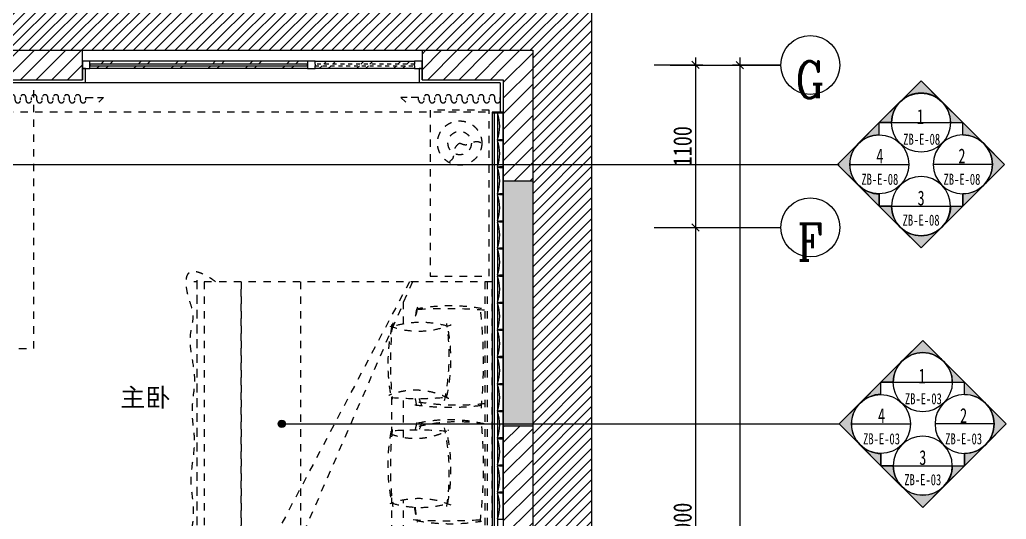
# Model space of a CAD drawing. Header units: millimetres. Extents: x 2160 to 29548, y 1196 to 18324.
# Drawn here: x 22859 to 29541, y 11023 to 14407 of the extents above; entities that cross this region are included whole.
import ezdxf

# ---------------------------------------------------------------- set-up
doc = ezdxf.new("R2010")
doc.units = ezdxf.units.MM
doc.linetypes.add('JZ-I-活动家具', pattern=[100, 50, -50])
doc.linetypes.add('JZ-I-虚线', pattern=[52.92, 26.46, -26.46])
for name, color, linetype, lineweight, true_color in [('A-ANNO-DIMS-1', 7, 'Continuous', 13, 0x008000), ('A-DETL-3', 7, 'Continuous', 18, 0x848400), ('A-DETL-GENF-4', 7, 'Continuous', 5, 0x1e1e1e), ('A-DETL-GENF-5', 9, 'Continuous', 5, 0x808080), ('A-DETL-GENF-6', 9, 'JZ-I-活动家具', 5, 0x808080), ('A-GENM-2', 7, 'Continuous', 9, 0xff8080), ('A-GLAZ', 4, 'Continuous', 18, 0x00ffff), ('A-GLAZ-1', 4, 'JZ-I-虚线', 9, 0x00ffff), ('A-GLAZ-CURT', 7, 'Continuous', 9, 0x00c8c8), ('A-GLAZ-CWMG', 7, 'Continuous', 9, 0x00c8c8), ('A-新建墙体', 7, 'Continuous', 18, 0x848400), ('A-新建墙体-1', 9, 'Continuous', 18, 0x808080), ('A-新建墙体-2', 9, 'Continuous', 5, 0x808080), ('A-新建墙体-3', 7, 'Continuous', 9, 0xff8080), ('G-ANNO-SYMB-1', 7, 'Continuous', 5, 0x008000), ('G-ANNO-SYMB-2', 7, 'Continuous', 5, 0xc0c0c0), ('G-ANNO-TEXT-1', 7, 'Continuous', 5, 0x008000), ('S-GRID-1', 7, 'Continuous', 13, 0xc0c0c0), ('S-GRID-IDEN', 7, 'Continuous', 5, 0xc0c0c0), ('S-GRID-IDEN-1', 7, 'Continuous', 5, 0x008000)]:
    doc.layers.add(name, color=color, linetype=linetype, lineweight=lineweight, true_color=true_color)
doc.layers.add('A-GLAZ-CWMG-1', color=7, linetype='Continuous', lineweight=5)
doc.styles.add('Complex', font='complex_.ttf', dxfattribs={"width": 0.8, "height": 250})
doc.styles.add('华文细黑', font='', dxfattribs={"width": 0.7, "height": 75})
doc.styles.add('华文细黑_1', font='', dxfattribs={"width": 0.7, "height": 100})
doc.styles.add('宋体', font='', dxfattribs={"width": 0.8, "height": 125})
doc.styles.add('宋体_1', font='', dxfattribs={"height": 125})
doc.styles.get('华文细黑').set_extended_font_data('STXihei')
doc.styles.get('华文细黑_1').set_extended_font_data('STXihei')
doc.styles.get('宋体').set_extended_font_data('SimSun')
doc.styles.get('宋体_1').set_extended_font_data('SimSun')
doc.dimstyles.new('轴网尺寸标注', dxfattribs={"dimscale": 304.8, "dimtxt": 157.261586, "dimasz": 0.164042, "dimexe": 0.164042, "dimexo": 0.0625, "dimgap": 0.082021, "dimtad": 1, "dimdec": 0, "dimzin": 0, "dimdsep": 46, "dimtxsty": '宋体', "dimblk1": 'OBLIQUE', "dimblk2": 'OBLIQUE', "dimsah": 1, "dimcen": 0.09, "dimdle": 0.164042, "dimazin": 0, "dimtfac": 1, "dimtdec": 4, "dimtix": 1, "dimtmove": 0, "dimatfit": 3, "dimfxl": 0.984252, "dimfxlon": 1, "dimtvp": 1, "dimtolj": 1, "dimtzin": 0, "dimlwd": 13, "dimlwe": 13, "dimarcsym": 2})
pattern_1 = [(45, (11833.81, 0), (-53.033, 53.033), [])]
pattern_2 = [(45, (0, 0), (-125.7236, 125.7236), []), (45, (0, 190.5), (-125.7236, 125.7236), [])]

# ---------------------------------------------------------------- blocks, each defined once
blk = doc.blocks.new('系统嵌板 - JZ-A-窗-14100663-02平面布置及立面索引')
at = {"layer": 'A-GLAZ-CURT'}
for p, q in [((737.5, 5), (-737.5, 5)), ((-737.5, 5), (-737.5, -5)), ((737.5, -5), (737.5, 5)), ((-737.5, -5), (737.5, -5))]:
    blk.add_line(p, q, dxfattribs=at)
blk = doc.blocks.new('窗嵌板_单扇平开无框铝窗 - 窗嵌板_单扇平开无框铝窗-14118590-02平面布置及立面索引')
at = {"layer": 'A-GLAZ-1'}
for p, q in [((337.5, 5), (-337.5, 5)), ((-337.5, 5), (-337.5, -5)), ((337.5, -5), (337.5, 5)), ((-337.5, -5), (337.5, -5))]:
    blk.add_line(p, q, dxfattribs=at)
blk = doc.blocks.new('矩形竖梃 - 矩形竖梃-14100403-02平面布置及立面索引')
at = {"layer": 'A-GLAZ-CWMG'}
for p, q in [((0, 25), (-50, 25)), ((-50, 25), (-50, -25)), ((0, -25), (0, 25)), ((-50, -25), (0, -25))]:
    blk.add_line(p, q, dxfattribs=at)
blk = doc.blocks.new('矩形竖梃 - 矩形竖梃-14100659-02平面布置及立面索引')
at = {"layer": 'A-GLAZ-CWMG-1'}
h = blk.add_hatch(dxfattribs=at)
h.set_pattern_fill('FP_5', color=256, style=0, pattern_type=2)
h.set_pattern_definition(pattern_2)
h.paths.add_polyline_path([(12975, 14075.5), (12975, 14095.5), (11500, 14095.5), (11500, 14075.5), (12719.1, 14075.5)], flags=0)
h.paths.add_polyline_path([(11628.3, 14105.5), (12975, 14105.5), (12975, 14125.5), (11500, 14125.5), (11500, 14105.5)], flags=0)
at = {"layer": 'A-GLAZ-CWMG'}
for p, q in [((12975, 14125.5), (11500, 14125.5)), ((12975, 14075.5), (11500, 14075.5))]:
    blk.add_line(p, q, dxfattribs=at)
blk = doc.blocks.new('矩形竖梃 - 矩形竖梃-14100660-02平面布置及立面索引')
at = {"layer": 'A-GLAZ-CWMG-1'}
h = blk.add_hatch(dxfattribs=at)
h.set_pattern_fill('FP_5', color=256, style=0, pattern_type=2)
h.set_pattern_definition(pattern_2)
h.paths.add_polyline_path([(13700, 14075.5), (13700, 14095.5), (13025, 14095.5), (13025, 14075.5)], flags=0)
h.paths.add_polyline_path([(13700, 14105.5), (13700, 14125.5), (13025, 14125.5), (13025, 14105.5)], flags=0)
at = {"layer": 'A-GLAZ-CWMG'}
for p, q in [((13025, 14125.5), (13700, 14125.5)), ((13700, 14075.5), (13025, 14075.5))]:
    blk.add_line(p, q, dxfattribs=at)
blk = doc.blocks.new('矩形竖梃 - 矩形竖梃-14100405-02平面布置及立面索引')
at = {"layer": 'A-GLAZ-CWMG'}
for p, q in [((-50, 25), (0, 25)), ((-50, 5), (-50, 25)), ((0, 25), (0, -25)), ((-50, -25), (-50, -5)), ((0, -25), (-50, -25))]:
    blk.add_line(p, q, dxfattribs=at)
blk = doc.blocks.new('矩形竖梃 - 矩形竖梃-14100398-02平面布置及立面索引')
at = {"layer": 'A-GLAZ-CWMG'}
for p, q in [((-25, 25), (25, 25)), ((-25, -25), (-25, 25)), ((25, 25), (25, 5)), ((25, -25), (-25, -25)), ((25, -5), (25, -25))]:
    blk.add_line(p, q, dxfattribs=at)
blk = doc.blocks.new('JZ-I-1800床组合2D - JZ-I-1800床组合_1100_-14186444-02平面布置及立面索引')
at = {"layer": 'A-DETL-GENF-6'}
for p, q in [((20.2, 2062.7), (420.2, 2062.7)), ((20.2, 937.7), (20.2, 2062.7)), ((420.2, 2062.7), (420.2, 937.7)), ((420.2, 937.7), (20.2, 937.7)), ((2000, 900), (0, 900)), ((0, 900), (0, -900)), ((2020, 900), (0, 900)), ((0, -900), (0, 900)), ((34.6, -900), (34.6, 900)), ((49.6, -900), (49.6, 900)), ((540, -900), (1321.6, 900)), ((560, -900), (1510.2, 900)), ((600, 900), (600, 578.6)), ((680, 900), (680, 563.6)), ((1298.8, -900), (1298.8, 900)), ((1700, 900), (1700, -900)), ((1700, -900), (1700, 900)), ((1950, -900), (1950, 900)), ((2000, -910), (2000, 910)), ((2000, -900), (2000, 900)), ((600, 154.6), (600, -110.7)), ((680, 134), (680, -137.7)), ((680, -559.2), (680, -624.9)), ((600, -613.8), (600, -782.1)), ((0, -900), (2000, -900)), ((0, -900), (2020, -900)), ((420.2, -937.7), (20.2, -937.7)), ((20.2, -937.7), (20.2, -2062.7)), ((420.2, -2062.7), (420.2, -937.7)), ((20.2, -2062.7), (420.2, -2062.7))]:
    blk.add_line(p, q, dxfattribs=at)
for centre, radius in [((220.2, 1163.7), 150), ((220.2, 1163.7), 79.4), ((220.2, -1838.8), 150), ((220.2, -1838.8), 79.4)]:
    blk.add_circle(centre, radius, dxfattribs=at)
for centre, radius, start, end in [((283.4, -501.5), 1240.9, 79.38626, 99.82877), ((303.8, -2586.2), 3305.7, 85.99454, 94.38758), ((3242.2, 349.3), 3183.5, 173.14351, 185.49712), ((-560.1, 507.7), 1089.3, 6.32882, 11.75574), ((-823.1, 453.9), 1360.9, 7.33108, 11.19601), ((498.1, 1138.8), 569.3, 247.30434, 290.02182), ((1458.8, 373.9), 1179.8, 168.79432, 192.71865), ((1755.8, 397.5), 1465.6, 171.13913, 192.0817), ((484.8, -37.5), 666.3, 72.96586, 105.96412), ((-1687.9, 348.7), 2377.7, 354.01, 6.656), ((-499.9, 342.1), 1207.3, 349.04091, 12.21416), ((521, -316.6), 477.9, 69.4513, 118.29701), ((235.5, 1140.9), 1091.3, 260.47988, 283.86928), ((505.8, 2285.3), 2180.2, 264.79341, 274.72213), ((-165.6, 322.8), 695.2, 337.03243, 341.76163), ((-325.8, 266.5), 863.1, 345.67872, 349.23191), ((287.6, 1054.3), 1018.5, 256.76262, 283.379), ((287.6, -1728.8), 1679.5, 81.93369, 97.98191), ((235.5, -1815.4), 1750.2, 81.40402, 95.91937), ((3242.2, -348.7), 3183.5, 174.50288, 186.85649), ((-165.6, -322.2), 694, 17.92197, 22.72238), ((-325.8, -265.9), 862.4, 10.50473, 14.12616), ((1458.8, -373.3), 1178.9, 167.47344, 190.98634), ((1755.8, -396.9), 1464.7, 168.07328, 188.64686), ((521, 317.2), 481.9, 241.9633, 291.91976), ((505.8, -2284.8), 2176.1, 85.2691, 95.21627), ((-1687.9, -348.1), 2377.3, 353.41561, 5.91027), ((-499.9, -341.5), 1206.5, 347.95441, 10.77032), ((498.1, -1138.2), 573.1, 70.11607, 112.53742), ((484.8, 38), 661.9, 253.92635, 287.15144), ((-560.1, -507.2), 1088.8, 348.36609, 353.90283), ((-823.1, -453.3), 1360.3, 348.92342, 352.85402), ((303.8, 2586.7), 3303.3, 265.60915, 274.00845), ((283.4, 502.1), 1238, 260.14845, 280.63838)]:
    blk.add_arc(centre, radius, start, end, dxfattribs=at)
for points, knots in [([(220.2, 1163.7), (221.9, 1177.4), (225.5, 1205.7), (257.7, 1231.7), (292, 1254.4), (294.1, 1280.4), (295.2, 1293.6)], [0, 0, 0, 0, 39.705882, 82.444736, 118.936641, 156.461162, 156.461162, 156.461162, 156.461162]), ([(220.2, 1163.7), (207.5, 1158.4), (181.2, 1147.3), (142.6, 1162.2), (105.8, 1180.5), (82.2, 1169.4), (70.2, 1163.7)], [0, 0, 0, 0, 39.705882, 82.444736, 118.936641, 156.461162, 156.461162, 156.461162, 156.461162]), ([(220.2, 1163.7), (231.2, 1155.4), (254, 1138.2), (260.3, 1097.3), (262.9, 1056.2), (284.3, 1041.3), (295.2, 1033.8)], [0, 0, 0, 0, 39.705882, 82.444736, 118.936641, 156.461162, 156.461162, 156.461162, 156.461162]), ([(1873, -900), (1971.4, -970.1), (2089, -999), (2067.2, -789.1), (2008.2, -681.5), (2073.3, -490.8), (1991, -271.6), (2049.7, -27.5), (1999.5, 200.2), (2073.3, 483.7), (1983, 701.2), (2108.7, 948), (1966.1, 979.4), (1764.2, 866.6), (1598.9, 991.2), (1374.2, 923.8), (1267.6, 903.2), (1192.8, 900)], [0, 0, 0, 0, 140.356688, 240.855445, 374.272085, 514.628774, 800.960617, 1037.309606, 1234.977718, 1501.883052, 1872.056655, 1990.732643, 2052.345442, 2125.407537, 2467.000811, 2608.004871, 2786.638856, 2786.638856, 2786.638856, 2786.638856]), ([(220.2, -1838.8), (231.2, -1830.5), (254, -1813.2), (260.3, -1772.3), (262.9, -1731.3), (284.3, -1716.4), (295.2, -1708.9)], [0, 0, 0, 0, 39.705882, 82.444736, 118.936641, 156.461162, 156.461162, 156.461162, 156.461162]), ([(220.2, -1838.8), (231.2, -1830.5), (254, -1813.2), (260.3, -1772.3), (262.9, -1731.3), (284.3, -1716.4), (295.2, -1708.9)], [0, 0, 0, 0, 39.705882, 82.444736, 118.936641, 156.461162, 156.461162, 156.461162, 156.461162]), ([(220.2, -1838.8), (207.5, -1833.4), (181.2, -1822.3), (142.6, -1837.3), (105.8, -1855.6), (82.2, -1844.5), (70.2, -1838.8)], [0, 0, 0, 0, 39.705882, 82.444736, 118.936641, 156.461162, 156.461162, 156.461162, 156.461162])]:
    blk.add_open_spline(points, degree=3, knots=knots, dxfattribs=at)
blk = doc.blocks.new('JZ-I-成板装饰2D - JZ-I-成板装饰2D-14199825-02平面布置及立面索引')
at = {"layer": 'A-DETL-GENF-6'}
for p, q in [((200, 900), (0, 900)), ((0, 900), (0, -900)), ((200, -900), (200, 900)), ((0, 400), (40, 400)), ((40, 400), (40, -900)), ((0, -900), (200, -900))]:
    blk.add_line(p, q, dxfattribs=at)
blk = doc.blocks.new('JZ-I-窗帘2D - JZ-I-窗帘2D-14255270-02平面布置及立面索引')
at = {"layer": 'A-DETL-GENF-6'}
for p, q in [((-1680, 100), (1680, 100)), ((-1680, 18.4), (-1680, 0)), ((-1643.1, 18.4), (-1643.1, 0)), ((-1606.3, 18.4), (-1606.3, 0)), ((-1569.4, 18.4), (-1569.4, 0)), ((-1532.5, 18.4), (-1532.5, 0)), ((-1495.7, 18.4), (-1495.7, 0)), ((-1458.8, 18.4), (-1458.8, 0)), ((-1422, 18.4), (-1422, 0)), ((-1385.1, 18.4), (-1385.1, 0)), ((-1348.2, 18.4), (-1348.2, 0)), ((-1311.4, 18.4), (-1311.4, 0)), ((-1274.5, 18.4), (-1274.5, 0)), ((-1237.6, 18.4), (-1237.6, 0)), ((-1200.8, 18.4), (-1200.8, 0)), ((-1163.9, 18.4), (-1163.9, 0)), ((-1127, 18.4), (-1127, 0)), ((-1127, 0), (-1048.9, 0)), ((-1048.9, 0), (-1007.4, 0)), ((-1007.4, 0), (-1039.2, 31.8)), ((1007.4, 0), (1039.2, 31.8)), ((1127, 18.4), (1127, 0)), ((1163.9, 18.4), (1163.9, 0)), ((1200.8, 18.4), (1200.8, 0)), ((1237.6, 18.4), (1237.6, 0)), ((1274.5, 18.4), (1274.5, 0)), ((1311.4, 18.4), (1311.4, 0)), ((1348.2, 18.4), (1348.2, 0)), ((1385.1, 18.4), (1385.1, 0)), ((1422, 18.4), (1422, 0)), ((1458.8, 18.4), (1458.8, 0)), ((1495.7, 18.4), (1495.7, 0)), ((1532.5, 18.4), (1532.5, 0)), ((1569.4, 18.4), (1569.4, 0)), ((1606.3, 18.4), (1606.3, 0)), ((1643.1, 18.4), (1643.1, 0)), ((1680, 18.4), (1680, 0)), ((1048.9, 0), (1007.4, 0)), ((1127, 0), (1048.9, 0))]:
    blk.add_line(p, q, dxfattribs=at)
for centre, start, end in [((-1661.6, 18.4), 0, 180), ((-1587.8, 18.4), 0, 180), ((-1514.1, 18.4), 0, 180), ((-1440.4, 18.4), 0, 180), ((-1366.7, 18.4), 0, 180), ((-1292.9, 18.4), 0, 180), ((-1219.2, 18.4), 0, 180), ((-1145.5, 18.4), 360, 180), ((1145.5, 18.4), 0, 180), ((1219.2, 18.4), 0, 180), ((1292.9, 18.4), 0, 180), ((1366.7, 18.4), 0, 180), ((1440.4, 18.4), 0, 180), ((1514.1, 18.4), 0, 180), ((1587.8, 18.4), 0, 180), ((1661.6, 18.4), 0, 180), ((-1624.7, 0), 180, 0), ((-1551, 0), 180, 0), ((-1477.2, 0), 180, 0), ((-1403.5, 0), 180, 0), ((-1329.8, 0), 180, 0), ((-1256.1, 0), 180, 0), ((-1182.3, 0), 180, 0), ((1182.3, 0), 180, 360), ((1256.1, 0), 180, 360), ((1329.8, 0), 180, 360), ((1403.5, 0), 180, 360), ((1477.2, 0), 180, 360), ((1551, 0), 180, 360), ((1624.7, 0), 180, 360)]:
    blk.add_arc(centre, 18.4, start, end, dxfattribs=at)
blk = doc.blocks.new('轴网 - LH-A-单圈轴号-6094658-02平面布置及立面索引')
at = {"layer": 'S-GRID-IDEN'}
blk.add_circle((0, 0), 4, dxfattribs=at)
blk = doc.blocks.new('_Oblique')
at = {"color": 0, "linetype": 'ByBlock', "lineweight": -2}
blk.add_line((-0.5, -0.5), (0.5, 0.5), dxfattribs=at)
blk = doc.blocks.new('DIMBLOCK13-02平面布置及立面索引')
at = {"layer": 'A-ANNO-DIMS-1', "color": 0, "lineweight": 13, "transparency": 16777216}
for p, q in [((27155.1, 14100.5), (27486, 14100.5)), ((27436, 14150.5), (27436, 12950)), ((27155.1, 13000), (27486, 13000))]:
    blk.add_line(p, q, dxfattribs=at)
at = {"layer": 'Defpoints', "color": 0, "transparency": 16777216}
for p in [(27136, 14100.5), (27136, 13000), (27436, 13000)]:
    blk.add_point(p, dxfattribs=at)
at = {"layer": 'A-ANNO-DIMS-1', "color": 0, "lineweight": 13, "transparency": 16777216, "xscale": 50, "yscale": 50, "zscale": 50}
for p, rotation in [((27436, 14100.5), 90), ((27436, 13000), 270)]:
    blk.add_blockref('_Oblique', p, dxfattribs=dict(at, rotation=rotation))
at = {"layer": 'A-ANNO-DIMS-1', "color": 0, "transparency": 16777216, "insert": (27348.5, 13550.2), "char_height": 125, "attachment_point": 5, "rotation": 90, "style": '宋体'}
blk.add_mtext('\\A1;1100', dxfattribs=at)
blk = doc.blocks.new('DIMBLOCK14-02平面布置及立面索引')
at = {"layer": 'A-ANNO-DIMS-1', "color": 0, "lineweight": 13, "transparency": 16777216}
for p, q in [((27436, 13050), (27436, 8950)), ((27155.1, 13000), (27486, 13000)), ((27155.1, 9000), (27486, 9000))]:
    blk.add_line(p, q, dxfattribs=at)
at = {"layer": 'Defpoints', "color": 0, "transparency": 16777216}
for p in [(27136, 13000), (27136, 9000), (27436, 9000)]:
    blk.add_point(p, dxfattribs=at)
at = {"layer": 'A-ANNO-DIMS-1', "color": 0, "lineweight": 13, "transparency": 16777216, "xscale": 50, "yscale": 50, "zscale": 50}
for p, rotation in [((27436, 13000), 90), ((27436, 9000), 270)]:
    blk.add_blockref('_Oblique', p, dxfattribs=dict(at, rotation=rotation))
at = {"layer": 'A-ANNO-DIMS-1', "color": 0, "transparency": 16777216, "insert": (27348.5, 11000), "char_height": 125, "attachment_point": 5, "rotation": 90, "style": '宋体'}
blk.add_mtext('\\A1;4000', dxfattribs=at)
blk = doc.blocks.new('DIMBLOCK17-02平面布置及立面索引')
at = {"layer": 'A-ANNO-DIMS-1', "color": 0, "lineweight": 13, "transparency": 16777216}
for p, q in [((28017, 14100), (27686, 14100)), ((27736, 14150), (27736, 3550)), ((28017, 3600), (27686, 3600))]:
    blk.add_line(p, q, dxfattribs=at)
at = {"layer": 'Defpoints', "color": 0, "transparency": 16777216}
for p in [(28036, 14100), (27736, 3600), (28036, 3600)]:
    blk.add_point(p, dxfattribs=at)
at = {"layer": 'A-ANNO-DIMS-1', "color": 0, "lineweight": 13, "transparency": 16777216, "xscale": 50, "yscale": 50, "zscale": 50}
for p, rotation in [((27736, 14100), 90), ((27736, 3600), 270)]:
    blk.add_blockref('_Oblique', p, dxfattribs=dict(at, rotation=rotation))
at = {"layer": 'A-ANNO-DIMS-1', "color": 0, "transparency": 16777216, "insert": (27648.5, 8850), "char_height": 125, "attachment_point": 5, "rotation": 90, "style": '宋体'}
blk.add_mtext('\\A1;10500', dxfattribs=at)
blk = doc.blocks.new('立面 - 立面标记符号8mm 上-319156-02平面布置及立面索引')
at = {"layer": 'G-ANNO-SYMB-2'}
h = blk.add_hatch(color=256, dxfattribs=at)
edge = h.paths.add_edge_path(flags=0)
edge.add_line((-2.83, 8.49), (0, 11.31))
edge.add_line((0, 11.31), (2.83, 8.49))
edge.add_arc((0, 5.66), 4, 45, 135)
h = blk.add_hatch(color=256, dxfattribs=at)
edge = h.paths.add_edge_path(flags=0)
edge.add_line((5.66, 5.66), (4, 5.66))
edge.add_arc((0, 5.66), 4, 0, 45)
edge.add_line((2.83, 8.49), (5.66, 5.66))
edge = h.paths.add_edge_path(flags=0)
edge.add_line((-5.66, 5.66), (-2.83, 8.49))
edge.add_arc((0, 5.66), 4, 135, 180)
edge.add_line((-4, 5.66), (-5.66, 5.66))
at = {"layer": 'G-ANNO-SYMB-1'}
for p, q in [((0, 11.31), (-5.66, 5.66)), ((0, 11.31), (-2.83, 8.49)), ((0, 11.31), (5.66, 5.66)), ((2.83, 8.49), (0, 11.31)), ((-2.83, 8.49), (-5.66, 5.66)), ((5.66, 5.66), (2.83, 8.49)), ((-4, 5.66), (-5.66, 5.66)), ((-5.66, 5.66), (-4, 5.66)), ((-4, 5.66), (4, 5.66)), ((4, 5.66), (5.66, 5.66)), ((4, 5.66), (5.66, 5.66))]:
    blk.add_line(p, q, dxfattribs=at)
blk.add_circle((0, 5.66), 4, dxfattribs=at)
for start, end in [(45, 135), (135, 180), (0, 45)]:
    blk.add_arc((0, 5.66), 4, start, end, dxfattribs=at)
blk = doc.blocks.new('立面 - 立面标记符号 右 -319154-02平面布置及立面索引')
at = {"layer": 'G-ANNO-SYMB-2'}
h = blk.add_hatch(color=256, dxfattribs=at)
edge = h.paths.add_edge_path(flags=0)
edge.add_line((-2.83, 8.49), (0, 11.31))
edge.add_line((0, 11.31), (2.83, 8.49))
edge.add_arc((0, 5.66), 4, 45, 135)
h = blk.add_hatch(color=256, dxfattribs=at)
edge = h.paths.add_edge_path(flags=0)
edge.add_line((5.66, 5.66), (4, 5.66))
edge.add_arc((0, 5.66), 4, 0, 45)
edge.add_line((2.83, 8.49), (5.66, 5.66))
edge = h.paths.add_edge_path(flags=0)
edge.add_line((-5.66, 5.66), (-2.83, 8.49))
edge.add_arc((0, 5.66), 4, 135, 180)
edge.add_line((-4, 5.66), (-5.66, 5.66))
at = {"layer": 'G-ANNO-SYMB-1'}
for p, q in [((0, 11.31), (-5.66, 5.66)), ((0, 11.31), (-2.83, 8.49)), ((0, 11.31), (5.66, 5.66)), ((2.83, 8.49), (0, 11.31)), ((0, 9.66), (0, 1.66)), ((-2.83, 8.49), (-5.66, 5.66)), ((5.66, 5.66), (2.83, 8.49)), ((-4, 5.66), (-5.66, 5.66)), ((-5.66, 5.66), (-4, 5.66)), ((4, 5.66), (5.66, 5.66)), ((4, 5.66), (5.66, 5.66))]:
    blk.add_line(p, q, dxfattribs=at)
blk.add_circle((0, 5.66), 4, dxfattribs=at)
for start, end in [(45, 135), (135, 180), (0, 45)]:
    blk.add_arc((0, 5.66), 4, start, end, dxfattribs=at)
blk = doc.blocks.new('立面 - 立面标记符号-319155-02平面布置及立面索引')
at = {"layer": 'G-ANNO-SYMB-2'}
h = blk.add_hatch(color=256, dxfattribs=at)
edge = h.paths.add_edge_path(flags=0)
edge.add_line((-2.83, 8.49), (0, 11.31))
edge.add_line((0, 11.31), (2.83, 8.49))
edge.add_arc((0, 5.66), 4, 45, 135)
h = blk.add_hatch(color=256, dxfattribs=at)
edge = h.paths.add_edge_path(flags=0)
edge.add_line((5.66, 5.66), (4, 5.66))
edge.add_arc((0, 5.66), 4, 0, 45)
edge.add_line((2.83, 8.49), (5.66, 5.66))
edge = h.paths.add_edge_path(flags=0)
edge.add_line((-5.66, 5.66), (-2.83, 8.49))
edge.add_arc((0, 5.66), 4, 135, 180)
edge.add_line((-4, 5.66), (-5.66, 5.66))
at = {"layer": 'G-ANNO-SYMB-1'}
for p, q in [((0, 11.31), (-5.66, 5.66)), ((0, 11.31), (-2.83, 8.49)), ((0, 11.31), (5.66, 5.66)), ((2.83, 8.49), (0, 11.31)), ((-2.83, 8.49), (-5.66, 5.66)), ((5.66, 5.66), (2.83, 8.49)), ((-4, 5.66), (-5.66, 5.66)), ((-5.66, 5.66), (-4, 5.66)), ((-4, 5.66), (4, 5.66)), ((4, 5.66), (5.66, 5.66)), ((4, 5.66), (5.66, 5.66))]:
    blk.add_line(p, q, dxfattribs=at)
blk.add_circle((0, 5.66), 4, dxfattribs=at)
for start, end in [(45, 135), (135, 180), (0, 45)]:
    blk.add_arc((0, 5.66), 4, start, end, dxfattribs=at)

msp = doc.modelspace()

# ---------------------------------------------------------------- hatches: boundary and pattern name
at = {"layer": 'A-DETL-GENF-4'}
h = msp.add_hatch(dxfattribs=at)
h.set_pattern_fill('FP_6', color=256, style=0, pattern_type=2)
h.set_pattern_definition([(45, (11833.807, 0), (-35.35534, 35.35534), [])])
h.paths.add_polyline_path([(23462.2, 2900), (26733.8, 2900), (26733.8, 16700), (9283.8, 16700), (9283.8, 2900), (22371.4, 2900)], flags=0)
h.paths.add_polyline_path([(26333.8, 3300), (13733.8, 3300), (13733.8, 7200), (13483.8, 7200), (13483.8, 6440), (13380.1, 6446.3), (13278, 6465), (13178.8, 6495.9), (13084.1, 6538.5), (12995.3, 6592.2), (12913.5, 6656.3), (12840.1, 6729.7), (12776, 6811.5), (12722.3, 6900.3), (12679.7, 6995), (12648.8, 7094.2), (12630.1, 7196.3), (12623.8, 7300), (12618.6, 7241), (12603.3, 7183.7), (12578.3, 7130), (12544.3, 7081.5), (12502.4, 7039.5), (12453.8, 7005.6), (12400.1, 6980.5), (12342.8, 6965.2), (12283.8, 6960), (12283.8, 7200), (10633.8, 7200), (10633.8, 16300), (19133.6, 16300), (19245.6, 16293.7), (19356.2, 16274.9), (19463.9, 16243.9), (19567.5, 16201), (19665.7, 16146.7), (19757.1, 16081.8), (19840.8, 16007.1), (19917.3, 15920.9), (19980.4, 15832), (20034.6, 15733.9), (20077.5, 15630.3), (20108.6, 15522.5), (20127.4, 15412), (20133.6, 15300), (20133.6, 14200), (26333.8, 14200), (26333.8, 4624.6)], flags=0)
at = {"layer": 'A-新建墙体-1'}
for points in [[(26188.9, 13014), (26333.8, 13014), (26333.8, 13314), (26133.8, 13314), (26133.8, 13014)], [(26333.8, 11654), (26333.8, 13014), (26133.8, 13014), (26133.8, 11654), (26188.9, 11654)]]:
    msp.add_hatch(color=256, dxfattribs=at).paths.add_polyline_path(points, flags=0)
at = {"layer": 'A-新建墙体-2'}
h = msp.add_hatch(dxfattribs=at)
h.set_pattern_fill('FP_1', color=256, style=0, pattern_type=2)
h.set_pattern_definition(pattern_1)
h.paths.add_polyline_path([(26133.8, 14000.5), (26133.8, 14200), (25583.8, 14200), (25583.8, 14000.5), (25643.6, 14000.5)], flags=0)
h.paths.add_polyline_path([(22733.8, 14000.5), (23283.8, 14000.5), (23283.8, 14200), (22083.8, 14200), (22083.8, 14000.5), (22633.8, 14000.5)], flags=0)
h.paths.add_polyline_path([(20683.8, 14000.5), (20683.8, 14200), (19983.8, 14200.5), (19983.8, 14000.5), (20190, 14000.5)], flags=0)
h = msp.add_hatch(dxfattribs=at)
h.set_pattern_fill('FP_1', color=256, style=0, pattern_type=2)
h.set_pattern_definition(pattern_1)
h.paths.add_polyline_path([(26333.8, 13314), (26333.4, 14200), (26133.8, 14200), (26133.8, 13314), (26192, 13314)], flags=0)
h = msp.add_hatch(dxfattribs=at)
h.set_pattern_fill('FP_1', color=256, style=0, pattern_type=2)
h.set_pattern_definition(pattern_1)
h.paths.add_polyline_path([(26333.8, 7314), (26333.8, 7664), (26133.8, 7664), (26133.8, 7314)], flags=0)
h.paths.add_polyline_path([(26133.8, 8464), (26333.8, 8464), (26333.8, 11654), (26133.8, 11654), (26133.8, 9000)], flags=0)
at = {"layer": 'G-ANNO-TEXT-1'}
h = msp.add_hatch(color=256, dxfattribs=at)
edge = h.paths.add_edge_path(flags=0)
edge.add_arc((24633.6, 11669.8), 25, 0, 360)

# ---------------------------------------------------------------- linework, layer by layer
at = {"layer": 'A-DETL-3'}
for p, q in [((26733.8, 2900), (26733.8, 16700)), ((20133.6, 14200), (26333.8, 14200)), ((26333.8, 14200), (26333.8, 3300))]:
    msp.add_line(p, q, dxfattribs=at)
at = {"layer": 'A-GENM-2'}
for p, q in [((25563.8, 13980.5), (23303.8, 13980.5)), ((26133.8, 13780.5), (26058.8, 13780.5)), ((26058.8, 13780.5), (26058.8, 13775.5)), ((26058.8, 13775.5), (26058.8, 9735.5)), ((26058.8, 13775.5), (26133.8, 13775.5)), ((26073.8, 9735.5), (26073.8, 13775.5)), ((26093.8, 13775.5), (26093.8, 9735.5)), ((26133.8, 13775.5), (26094.8, 13775.5)), ((26094.8, 13773.5), (26094.8, 13596.3)), ((26133.8, 13775.5), (26133.8, 13780.5)), ((26133.8, 13594.3), (26133.8, 13775.5)), ((26094.8, 13594.3), (26094.8, 13589.3)), ((26094.8, 13594.3), (26133.8, 13594.3)), ((26133.8, 13589.3), (26094.8, 13589.3)), ((26094.8, 13587.3), (26094.8, 13412.7)), ((26133.8, 13594.3), (26108.8, 13594.3)), ((26108.8, 13594.3), (26108.8, 13589.3)), ((26108.8, 13589.3), (26133.8, 13589.3)), ((26133.8, 13589.3), (26133.8, 13594.3)), ((26133.8, 13410.7), (26133.8, 13589.3)), ((26094.8, 13410.7), (26094.8, 13405.7)), ((26094.8, 13410.7), (26133.8, 13410.7)), ((26133.8, 13405.7), (26094.8, 13405.7)), ((26094.8, 13403.7), (26094.8, 13229)), ((26133.8, 13410.7), (26108.8, 13410.7)), ((26108.8, 13410.7), (26108.8, 13405.7)), ((26108.8, 13405.7), (26133.8, 13405.7)), ((26133.8, 13405.7), (26133.8, 13410.7)), ((26133.8, 13227), (26133.8, 13405.7)), ((26094.8, 13227), (26094.8, 13222)), ((26094.8, 13227), (26133.8, 13227)), ((26133.8, 13222), (26094.8, 13222)), ((26094.8, 13220), (26094.8, 13045.4)), ((26133.8, 13227), (26108.8, 13227)), ((26108.8, 13227), (26108.8, 13222)), ((26108.8, 13222), (26133.8, 13222)), ((26133.8, 13222), (26133.8, 13227)), ((26133.8, 13043.4), (26133.8, 13222)), ((26094.8, 13043.4), (26094.8, 13038.4)), ((26094.8, 13043.4), (26133.8, 13043.4)), ((26133.8, 13038.4), (26094.8, 13038.4)), ((26094.8, 13036.4), (26094.8, 12861.8)), ((26133.8, 13043.4), (26108.8, 13043.4)), ((26108.8, 13043.4), (26108.8, 13038.4)), ((26108.8, 13038.4), (26133.8, 13038.4)), ((26133.8, 13038.4), (26133.8, 13043.4)), ((26133.8, 12859.8), (26133.8, 13038.4)), ((26094.8, 12859.8), (26094.8, 12854.8)), ((26094.8, 12859.8), (26133.8, 12859.8)), ((26133.8, 12854.8), (26094.8, 12854.8)), ((26094.8, 12852.8), (26094.8, 12678.1)), ((26133.8, 12859.8), (26108.8, 12859.8)), ((26108.8, 12859.8), (26108.8, 12854.8)), ((26108.8, 12854.8), (26133.8, 12854.8)), ((26133.8, 12854.8), (26133.8, 12859.8)), ((26133.8, 12676.1), (26133.8, 12854.8)), ((26094.8, 12676.1), (26094.8, 12671.1)), ((26094.8, 12676.1), (26133.8, 12676.1)), ((26133.8, 12671.1), (26094.8, 12671.1)), ((26094.8, 12669.1), (26094.8, 12494.5)), ((26133.8, 12676.1), (26108.8, 12676.1)), ((26108.8, 12676.1), (26108.8, 12671.1)), ((26108.8, 12671.1), (26133.8, 12671.1)), ((26133.8, 12671.1), (26133.8, 12676.1)), ((26133.8, 12492.5), (26133.8, 12671.1)), ((26094.8, 12492.5), (26094.8, 12487.5)), ((26094.8, 12492.5), (26133.8, 12492.5)), ((26133.8, 12487.5), (26094.8, 12487.5)), ((26094.8, 12485.5), (26094.8, 12310.9)), ((26133.8, 12492.5), (26108.8, 12492.5)), ((26108.8, 12492.5), (26108.8, 12487.5)), ((26108.8, 12487.5), (26133.8, 12487.5)), ((26133.8, 12487.5), (26133.8, 12492.5)), ((26133.8, 12308.9), (26133.8, 12487.5)), ((26094.8, 12308.9), (26094.8, 12303.9)), ((26094.8, 12308.9), (26133.8, 12308.9)), ((26133.8, 12303.9), (26094.8, 12303.9)), ((26094.8, 12301.9), (26094.8, 12127.2)), ((26133.8, 12308.9), (26108.8, 12308.9)), ((26108.8, 12308.9), (26108.8, 12303.9)), ((26108.8, 12303.9), (26133.8, 12303.9)), ((26133.8, 12303.9), (26133.8, 12308.9)), ((26133.8, 12125.2), (26133.8, 12303.9)), ((26094.8, 12125.2), (26094.8, 12120.2)), ((26094.8, 12125.2), (26133.8, 12125.2)), ((26133.8, 12120.2), (26094.8, 12120.2)), ((26094.8, 12118.2), (26094.8, 11943.6)), ((26133.8, 12125.2), (26108.8, 12125.2)), ((26108.8, 12125.2), (26108.8, 12120.2)), ((26108.8, 12120.2), (26133.8, 12120.2)), ((26133.8, 12120.2), (26133.8, 12125.2)), ((26133.8, 11941.6), (26133.8, 12120.2)), ((26094.8, 11941.6), (26094.8, 11936.6)), ((26094.8, 11941.6), (26133.8, 11941.6)), ((26133.8, 11936.6), (26094.8, 11936.6)), ((26094.8, 11934.6), (26094.8, 11760)), ((26133.8, 11941.6), (26108.8, 11941.6)), ((26108.8, 11941.6), (26108.8, 11936.6)), ((26108.8, 11936.6), (26133.8, 11936.6)), ((26133.8, 11936.6), (26133.8, 11941.6)), ((26133.8, 11758), (26133.8, 11936.6)), ((26094.8, 11758), (26094.8, 11753)), ((26094.8, 11758), (26133.8, 11758)), ((26133.8, 11753), (26094.8, 11753)), ((26094.8, 11751), (26094.8, 11576.3)), ((26133.8, 11758), (26108.8, 11758)), ((26108.8, 11758), (26108.8, 11753)), ((26108.8, 11753), (26133.8, 11753)), ((26133.8, 11753), (26133.8, 11758)), ((26133.8, 11574.3), (26133.8, 11753)), ((26094.8, 11574.3), (26094.8, 11569.3)), ((26094.8, 11574.3), (26133.8, 11574.3)), ((26133.8, 11569.3), (26094.8, 11569.3)), ((26094.8, 11567.3), (26094.8, 11392.7)), ((26133.8, 11574.3), (26108.8, 11574.3)), ((26108.8, 11574.3), (26108.8, 11569.3)), ((26108.8, 11569.3), (26133.8, 11569.3)), ((26133.8, 11569.3), (26133.8, 11574.3)), ((26133.8, 11390.7), (26133.8, 11569.3)), ((26094.8, 11390.7), (26094.8, 11385.7)), ((26094.8, 11390.7), (26133.8, 11390.7)), ((26133.8, 11385.7), (26094.8, 11385.7)), ((26094.8, 11383.7), (26094.8, 11209)), ((26133.8, 11390.7), (26108.8, 11390.7)), ((26108.8, 11390.7), (26108.8, 11385.7)), ((26108.8, 11385.7), (26133.8, 11385.7)), ((26133.8, 11385.7), (26133.8, 11390.7)), ((26133.8, 11207), (26133.8, 11385.7)), ((26094.8, 11207), (26094.8, 11202)), ((26094.8, 11207), (26133.8, 11207)), ((26133.8, 11202), (26094.8, 11202)), ((26094.8, 11200), (26094.8, 11025.4)), ((26133.8, 11207), (26108.8, 11207)), ((26108.8, 11207), (26108.8, 11202)), ((26108.8, 11202), (26133.8, 11202)), ((26133.8, 11202), (26133.8, 11207)), ((26133.8, 11023.4), (26133.8, 11202)), ((26094.8, 11023.4), (26094.8, 11018.4)), ((26094.8, 11023.4), (26133.8, 11023.4))]:
    msp.add_line(p, q, dxfattribs=at)
for centre, radius, start, end in [((26094.8, 13774.5), 1, 90, 270), ((25851.6, 13684.9), 258.9, 339.99226, 20.00774), ((26094.8, 13595.3), 1, 90, 270), ((26094.8, 13588.3), 1, 90, 270), ((25851.6, 13500), 258.4, 340.25266, 19.74734), ((26094.8, 13411.7), 1, 90, 270), ((26094.8, 13404.7), 1, 90, 270), ((25851.6, 13316.4), 258.4, 340.25266, 19.74734), ((26094.8, 13228), 1, 90, 270), ((26094.8, 13221), 1, 90, 270), ((25851.6, 13132.7), 258.4, 340.25266, 19.74734), ((26094.8, 13044.4), 1, 90, 270), ((26094.8, 13037.4), 1, 90, 270), ((25851.6, 12949.1), 258.4, 340.25266, 19.74734), ((26094.8, 12860.8), 1, 90, 270), ((26094.8, 12853.8), 1, 90, 270), ((25851.6, 12765.5), 258.4, 340.25266, 19.74734), ((26094.8, 12677.1), 1, 90, 270), ((26094.8, 12670.1), 1, 90, 270), ((25851.6, 12581.8), 258.4, 340.25266, 19.74734), ((26094.8, 12493.5), 1, 90, 270), ((26094.8, 12486.5), 1, 90, 270), ((25851.6, 12398.2), 258.4, 340.25266, 19.74734), ((26094.8, 12309.9), 1, 90, 270), ((26094.8, 12302.9), 1, 90, 270), ((25851.6, 12214.5), 258.4, 340.25266, 19.74734), ((26094.8, 12126.2), 1, 90, 270), ((26094.8, 12119.2), 1, 90, 270), ((25851.6, 12030.9), 258.4, 340.25266, 19.74734), ((26094.8, 11942.6), 1, 90, 270), ((26094.8, 11935.6), 1, 90, 270), ((25851.6, 11847.3), 258.4, 340.25266, 19.74734), ((26094.8, 11759), 1, 90, 270), ((26094.8, 11752), 1, 90, 270), ((25851.6, 11663.6), 258.4, 340.25266, 19.74734), ((26094.8, 11575.3), 1, 90, 270), ((26094.8, 11568.3), 1, 90, 270), ((25851.6, 11480), 258.4, 340.25266, 19.74734), ((26094.8, 11391.7), 1, 90, 270), ((26094.8, 11384.7), 1, 90, 270), ((25851.6, 11296.4), 258.4, 340.25266, 19.74734), ((26094.8, 11208), 1, 90, 270), ((26094.8, 11201), 1, 90, 270), ((25851.6, 11112.7), 258.4, 340.25266, 19.74734), ((26094.8, 11024.4), 1, 90, 270)]:
    msp.add_arc(centre, radius, start, end, dxfattribs=at)
at = {"layer": 'A-新建墙体'}
for p, q in [((23283.8, 14000.5), (23283.8, 14200)), ((25583.8, 14200), (25583.8, 14000.5)), ((22733.8, 14000.5), (23283.8, 14000.5)), ((25583.8, 14000.5), (26133.8, 14000.5)), ((26133.8, 14000.5), (26133.8, 13314)), ((26133.8, 13314), (26133.8, 13014)), ((26333.8, 13314), (26133.8, 13314)), ((26133.8, 13014), (26133.8, 9100)), ((26333.8, 11654), (26133.8, 11654))]:
    msp.add_line(p, q, dxfattribs=at)
at = {"layer": 'A-新建墙体-3'}
for p, q in [((23303.8, 14075.5), (23283.8, 14075.5)), ((23283.8, 14075.5), (23283.8, 14000.5)), ((23303.8, 13980.5), (23303.8, 14075.5)), ((25583.8, 14075.5), (25563.8, 14075.5)), ((25563.8, 14075.5), (25563.8, 13980.5)), ((25583.8, 14000.5), (25583.8, 14075.5)), ((26113.8, 13980.5), (22753.8, 13980.5)), ((26113.8, 13980.5), (26113.8, 13780.5)), ((26113.8, 13780.5), (26133.8, 13780.5))]:
    msp.add_line(p, q, dxfattribs=at)
at = {"layer": 'G-ANNO-TEXT-1'}
for p, q in [((21258.9, 13427.1), (28408.3, 13427.1)), ((24633.6, 11669.8), (28408.3, 11669.8))]:
    msp.add_line(p, q, dxfattribs=at)
msp.add_circle((24633.6, 11669.8), 25, dxfattribs=at)
at = {"layer": 'S-GRID-1'}
for p, q in [((27263.7, 14100), (28013.7, 14100)), ((27263.7, 13000), (28013.7, 13000))]:
    msp.add_line(p, q, dxfattribs=at)

# ---------------------------------------------------------------- block references
at = {"layer": 'A-DETL-GENF-5'}
msp.add_blockref('JZ-I-成板装饰2D - JZ-I-成板装饰2D-14199825-02平面布置及立面索引', (22753.8, 13080.5), dxfattribs=at)
at = {"layer": 'A-DETL-GENF-5', "rotation": 180}
for name, p in [('JZ-I-窗帘2D - JZ-I-窗帘2D-14255270-02平面布置及立面索引', (24433.8, 13880.5)), ('JZ-I-1800床组合2D - JZ-I-1800床组合_1100_-14186444-02平面布置及立面索引', (26058.8, 11732.7))]:
    msp.add_blockref(name, p, dxfattribs=at)
at = {"layer": 'A-GLAZ'}
msp.add_blockref('窗嵌板_单扇平开无框铝窗 - 窗嵌板_单扇平开无框铝窗-14118590-02平面布置及立面索引', (25196.3, 14100.5), dxfattribs=at)
at = {"layer": 'A-GLAZ-CURT'}
msp.add_blockref('系统嵌板 - JZ-A-窗-14100663-02平面布置及立面索引', (24071.3, 14100.5), dxfattribs=at)
at = {"layer": 'A-GLAZ-CWMG', "rotation": 180}
msp.add_blockref('矩形竖梃 - 矩形竖梃-14100403-02平面布置及立面索引', (23283.8, 14100.5), dxfattribs=at)
at = {"layer": 'A-GLAZ-CWMG'}
for name in ['矩形竖梃 - 矩形竖梃-14100659-02平面布置及立面索引', '矩形竖梃 - 矩形竖梃-14100660-02平面布置及立面索引']:
    msp.add_blockref(name, (11833.8, 0), dxfattribs=at)
at = {"layer": 'A-GLAZ-CWMG', "extrusion": (0, 0, -1), "rotation": 180}
for name, p in [('矩形竖梃 - 矩形竖梃-14100398-02平面布置及立面索引', (-24833.8, 14100.5)), ('矩形竖梃 - 矩形竖梃-14100405-02平面布置及立面索引', (-25583.8, 14100.5))]:
    msp.add_blockref(name, p, dxfattribs=at)
at = {"layer": 'G-ANNO-SYMB-1', "xscale": 49.99999999999998, "yscale": 49.99999999999998, "zscale": 49.99999999999998}
for p in [(28963.7, 13427.1), (28975.2, 11669)]:
    msp.add_blockref('立面 - 立面标记符号8mm 上-319156-02平面布置及立面索引', p, dxfattribs=at)
for p, rotation in [((28963.7, 13427.1), 89.99999999999939), ((28975.2, 11669), 89.99999999999955)]:
    msp.add_blockref('立面 - 立面标记符号 右 -319154-02平面布置及立面索引', p, dxfattribs=dict(at, rotation=rotation))
at = {"layer": 'G-ANNO-SYMB-1', "extrusion": (0, 0, -1), "xscale": 49.99999999999998, "yscale": 49.99999999999998, "zscale": 49.99999999999998}
for name, p, rotation in [('立面 - 立面标记符号 右 -319154-02平面布置及立面索引', (-28963.7, 13427.1), 90.00000000000044), ('立面 - 立面标记符号-319155-02平面布置及立面索引', (-28963.7, 13427.1), 180), ('立面 - 立面标记符号 右 -319154-02平面布置及立面索引', (-28975.2, 11669), 90.00000000000031), ('立面 - 立面标记符号-319155-02平面布置及立面索引', (-28975.2, 11669), 180)]:
    msp.add_blockref(name, p, dxfattribs=dict(at, rotation=rotation))
at = {"layer": 'S-GRID-IDEN', "xscale": 49.99999999999998, "yscale": 49.99999999999998, "zscale": 49.99999999999998, "rotation": 269.9999999999994}
for p in [(28213.7, 14100), (28213.7, 13000)]:
    msp.add_blockref('轴网 - LH-A-单圈轴号-6094658-02平面布置及立面索引', p, dxfattribs=at)

# ---------------------------------------------------------------- texts
at = {"layer": 'G-ANNO-SYMB-2', "attachment_point": 5, "line_spacing_factor": 0.901651}
for s, insert, char_height, width, style in [('\\pt437.5,875,1312.5,1750,2187.5,2625,3062.5,3500,3937.5,4375,4812.5,5250,5687.5,6125,6562.5,7000,7437.5,7875,8312.5,8750,9187.5,9625,10062.5,10500,10937.5,11375,11812.5,12250,12687.5,13125,13562.5,14000;1', (28959, 13751.4), 100, 57.75, '华文细黑_1'), ('\\pt437.49975,875.00025,1312.5,1749.99975,2187.50025,2625,3062.49975,3500.00025,3937.5,4374.99975,4812.50025,5250,5687.49975,6125.00025,6562.5,6999.99975,7437.50025,7875,8312.49975,8750.00025,9187.5,9624.99975,10062.50025,10500,10937.49975,11375.00025,11812.5,12249.99975,12687.50025,13125,13562.49975,14000.00025;ZB-E-08', (28967.9, 13597.3), 75, 252.35, '华文细黑'), ('\\pt437.5,875,1312.5,1750,2187.5,2625,3062.5,3500,3937.5,4375,4812.5,5250,5687.5,6125,6562.5,7000,7437.5,7875,8312.5,8750,9187.5,9625,10062.5,10500,10937.5,11375,11812.5,12250,12687.5,13125,13562.5,14000;4', (28684.6, 13484.5), 100, 57.75, '华文细黑_1'), ('\\pt437.5,875,1312.5,1750,2187.5,2625,3062.5,3500,3937.5,4375,4812.5,5250,5687.5,6125,6562.5,7000,7437.5,7875,8312.5,8750,9187.5,9625,10062.5,10500,10937.5,11375,11812.5,12250,12687.5,13125,13562.5,14000;2', (29240.6, 13484.5), 100, 57.75, '华文细黑_1'), ('\\pt437.49975,875.00025,1312.5,1749.99975,2187.50025,2625,3062.49975,3500.00025,3937.5,4374.99975,4812.50025,5250,5687.49975,6125.00025,6562.5,6999.99975,7437.50025,7875,8312.49975,8750.00025,9187.5,9624.99975,10062.50025,10500,10937.49975,11375.00025,11812.5,12249.99975,12687.50025,13125,13562.49975,14000.00025;ZB-E-08', (28684.6, 13325.9), 75, 252.35, '华文细黑'), ('\\pt437.49975,875.00025,1312.5,1749.99975,2187.50025,2625,3062.49975,3500.00025,3937.5,4374.99975,4812.50025,5250,5687.49975,6125.00025,6562.5,6999.99975,7437.50025,7875,8312.49975,8750.00025,9187.5,9624.99975,10062.50025,10500,10937.49975,11375.00025,11812.5,12249.99975,12687.50025,13125,13562.49975,14000.00025;ZB-E-08', (29240.6, 13325.9), 75, 252.35, '华文细黑'), ('\\pt437.5,875,1312.5,1750,2187.5,2625,3062.5,3500,3937.5,4375,4812.5,5250,5687.5,6125,6562.5,7000,7437.5,7875,8312.5,8750,9187.5,9625,10062.5,10500,10937.5,11375,11812.5,12250,12687.5,13125,13562.5,14000;3', (28964, 13198.8), 100, 57.75, '华文细黑_1'), ('\\pt437.49975,875.00025,1312.5,1749.99975,2187.50025,2625,3062.49975,3500.00025,3937.5,4374.99975,4812.50025,5250,5687.49975,6125.00025,6562.5,6999.99975,7437.50025,7875,8312.49975,8750.00025,9187.5,9624.99975,10062.50025,10500,10937.49975,11375.00025,11812.5,12249.99975,12687.50025,13125,13562.49975,14000.00025;ZB-E-08', (28964, 13048.9), 75, 252.35, '华文细黑'), ('\\pt437.5,875,1312.5,1750,2187.5,2625,3062.5,3500,3937.5,4375,4812.5,5250,5687.5,6125,6562.5,7000,7437.5,7875,8312.5,8750,9187.5,9625,10062.5,10500,10937.5,11375,11812.5,12250,12687.5,13125,13562.5,14000;1', (28970.5, 11993.3), 100, 57.75, '华文细黑_1'), ('\\pt437.49975,875.00025,1312.5,1749.99975,2187.50025,2625,3062.49975,3500.00025,3937.5,4374.99975,4812.50025,5250,5687.49975,6125.00025,6562.5,6999.99975,7437.50025,7875,8312.49975,8750.00025,9187.5,9624.99975,10062.50025,10500,10937.49975,11375.00025,11812.5,12249.99975,12687.50025,13125,13562.49975,14000.00025;ZB-E-03', (28979.4, 11839.1), 75, 252.35, '华文细黑'), ('\\pt437.5,875,1312.5,1750,2187.5,2625,3062.5,3500,3937.5,4375,4812.5,5250,5687.5,6125,6562.5,7000,7437.5,7875,8312.5,8750,9187.5,9625,10062.5,10500,10937.5,11375,11812.5,12250,12687.5,13125,13562.5,14000;4', (28696.1, 11726.4), 100, 57.75, '华文细黑_1'), ('\\pt437.5,875,1312.5,1750,2187.5,2625,3062.5,3500,3937.5,4375,4812.5,5250,5687.5,6125,6562.5,7000,7437.5,7875,8312.5,8750,9187.5,9625,10062.5,10500,10937.5,11375,11812.5,12250,12687.5,13125,13562.5,14000;2', (29252.1, 11726.4), 100, 57.75, '华文细黑_1'), ('\\pt437.49975,875.00025,1312.5,1749.99975,2187.50025,2625,3062.49975,3500.00025,3937.5,4374.99975,4812.50025,5250,5687.49975,6125.00025,6562.5,6999.99975,7437.50025,7875,8312.49975,8750.00025,9187.5,9624.99975,10062.50025,10500,10937.49975,11375.00025,11812.5,12249.99975,12687.50025,13125,13562.49975,14000.00025;ZB-E-03', (28696.1, 11567.7), 75, 252.35, '华文细黑'), ('\\pt437.49975,875.00025,1312.5,1749.99975,2187.50025,2625,3062.49975,3500.00025,3937.5,4374.99975,4812.50025,5250,5687.49975,6125.00025,6562.5,6999.99975,7437.50025,7875,8312.49975,8750.00025,9187.5,9624.99975,10062.50025,10500,10937.49975,11375.00025,11812.5,12249.99975,12687.50025,13125,13562.49975,14000.00025;ZB-E-03', (29252.1, 11567.7), 75, 252.35, '华文细黑'), ('\\pt437.5,875,1312.5,1750,2187.5,2625,3062.5,3500,3937.5,4375,4812.5,5250,5687.5,6125,6562.5,7000,7437.5,7875,8312.5,8750,9187.5,9625,10062.5,10500,10937.5,11375,11812.5,12250,12687.5,13125,13562.5,14000;3', (28975.5, 11440.6), 100, 57.75, '华文细黑_1'), ('\\pt437.49975,875.00025,1312.5,1749.99975,2187.50025,2625,3062.49975,3500.00025,3937.5,4374.99975,4812.50025,5250,5687.49975,6125.00025,6562.5,6999.99975,7437.50025,7875,8312.49975,8750.00025,9187.5,9624.99975,10062.50025,10500,10937.49975,11375.00025,11812.5,12249.99975,12687.50025,13125,13562.49975,14000.00025;ZB-E-03', (28975.5, 11290.8), 75, 252.35, '华文细黑')]:
    msp.add_mtext(s, dxfattribs=dict(at, insert=insert, char_height=char_height, width=width, style=style))
at = {"layer": 'G-ANNO-TEXT-1', "insert": (23539.3, 11911.2), "char_height": 125, "width": 377.74, "attachment_point": 1, "line_spacing_factor": 0.877739, "style": '宋体_1'}
msp.add_mtext('\\pt600,1200,1800,2400,3000,3600,4200,4800,5400,6000,6600,7200,7800,8400,9000,9600,10200,10800,11400,12000,12600,13200,13800,14400,15000,15600,16200,16800,17400,18000,18600,19200;主卧', dxfattribs=at)
at = {"layer": 'S-GRID-IDEN-1', "char_height": 250, "attachment_point": 5, "line_spacing_factor": 1.133249, "style": 'Complex'}
for s, insert, width in [('\\pt480,960,1440,1920,2400,2880,3360,3840,4320,4800,5280,5760,6240,6720,7200,7680,8160,8640,9120,9600,10080,10560,11040,11520,12000,12480,12960,13440,13920,14400,14880,15360;G', (28212.3, 14000.4), 222.4), ('\\pt480,960,1440,1920,2400,2880,3360,3840,4320,4800,5280,5760,6240,6720,7200,7680,8160,8640,9120,9600,10080,10560,11040,11520,12000,12480,12960,13440,13920,14400,14880,15360;F', (28212.3, 12900.4), 193.2)]:
    msp.add_mtext(s, dxfattribs=dict(at, insert=insert, width=width))

# ---------------------------------------------------------------- dimensions: what is measured, and where the dimension line sits
at = {"layer": 'A-ANNO-DIMS-1'}
for base, p1, p2, override, picture, middle in [((27436.0435, 12999.9999), (27136.0435, 14100.4559), (27136.0435, 12999.9999), {"dimpost": '<>', "dimfxl": 1100.455999}, 'DIMBLOCK13-02平面布置及立面索引', (27348.5435, 13550.2279)), ((27736, 3600), (28036, 14100), (28036, 3600), {"dimpost": '<>', "dimfxl": 10500}, 'DIMBLOCK17-02平面布置及立面索引', (27648.5, 8850)), ((27436, 9000), (27136, 13000), (27136, 9000), {"dimpost": '<>', "dimfxl": 4000.000129}, 'DIMBLOCK14-02平面布置及立面索引', (27348.5, 11000))]:
    dim = msp.add_linear_dim(base=base, p1=p1, p2=p2, angle=90, dimstyle='轴网尺寸标注', override=override, dxfattribs=at)
    dim.commit()
    dim.dimension.update_dxf_attribs({"geometry": picture, "text_midpoint": middle})

doc.saveas('drawing.dxf')
